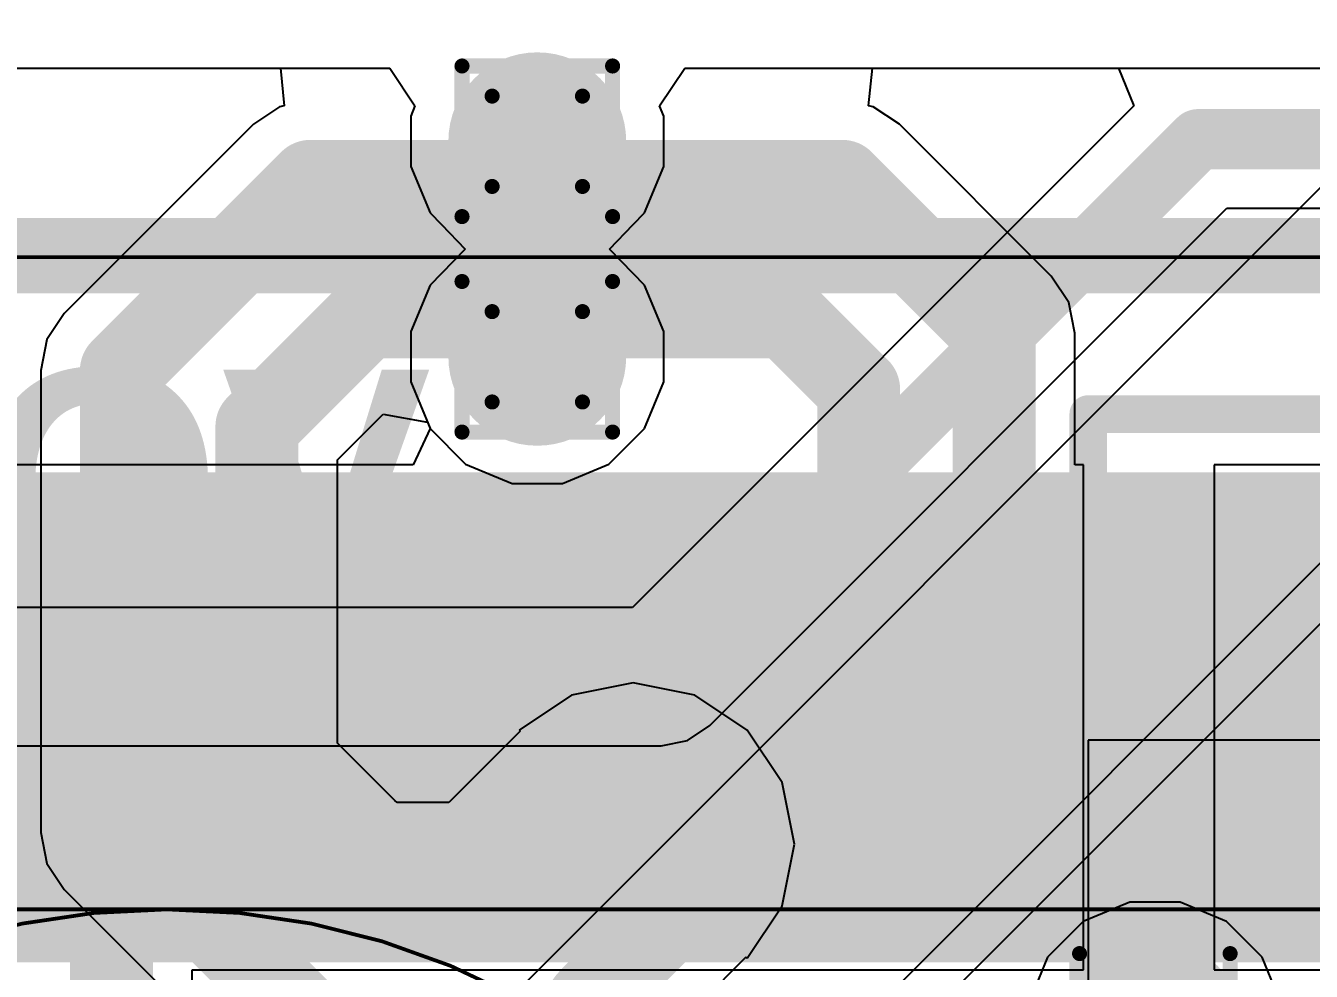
# Model space of a CAD drawing. Header units: inches. Extents: x -11 to 5433, y -4 to 5447.
# Drawn here: x 14.771 to 19.109, y 31.086 to 34.276 of the extents above; entities that cross this region are included whole.
import ezdxf

# ---------------------------------------------------------------- set-up
doc = ezdxf.new("R2010")
doc.units = ezdxf.units.IN
for name, color, linetype in [('Bottom Layer', 5, 'Continuous'), ('Bottom Overlay', 54, 'Continuous'), ('Bottom Solder', 6, 'Continuous'), ('Drill Drawing', 1, 'Continuous'), ('Ground', 16, 'Continuous'), ('Mechanical 4', 56, 'Continuous'), ('Power', 76, 'Continuous'), ('Top Layer', 1, 'Continuous'), ('Top Paste', 8, 'Continuous'), ('Top Solder', 216, 'Continuous'), ('Via Holes', 16, 'Continuous')]:
    doc.layers.add(name, color=color, linetype=linetype)
doc.styles.add('Arial_Bold', font='', dxfattribs={"height": 0.2})
doc.styles.get('Arial_Bold').set_extended_font_data('Arial', bold=True)

# ---------------------------------------------------------------- blocks, each defined once
blk = doc.blocks.new('BL_R8812AF1_B_23')
at = {"layer": 'Bottom Overlay'}
for points in [[(-13.4999984, -8.90000252, 0.127, 0.127, 0), (-13.4999984, -6.84583086, 0.127, 0.127, 0)], [(13.50000094, -8.90000252, 0.127, 0.127, 0), (-13.4999984, -8.90000252, 0.127, 0.127, 0)]]:
    blk.add_lwpolyline(points, format="xyseb", dxfattribs=at)
blk.add_lwpolyline([(-13.5317484, -8.90000252, 0.0635, 0.0635, 1), (-13.4682484, -8.90000252, 0.0635, 0.0635, 1)], format="xyseb", close=True, dxfattribs=at)
blk.add_lwpolyline([(-13.5317484, -8.90000252, 0.0635, 0.0635, 1), (-13.4682484, -8.90000252, 0.0635, 0.0635, 1)], format="xyseb", close=True, dxfattribs=at)
blk = doc.blocks.new('WQFN_30_EP_2_5_4_5__B_27')
at = {"layer": 'Bottom Solder'}
for p in [(1.03073454, -1.94628008), (0.68403724, -2.49749564)]:
    blk.add_line(p, (-5421.1859699, -5425.6862022), dxfattribs=at)
blk = doc.blocks.new('TL3340AF160QG_48')
at = {"layer": 'Top Solder'}
blk.add_line((-1.70997118, 0.37511736), (-5443.02270804, 5441.637178679999), dxfattribs=at)
blk = doc.blocks.new('QTH_030_01_L_D_A_K_TR_157')
at = {"layer": 'Top Layer'}
for points in [[(-3.90250045, -2.36100112), (-3.59749979, -2.36100112), (-3.59749979, -3.811000759999999), (-3.90250045, -3.811000759999999)], [(-3.40250145, -2.36100112), (-3.09750079, -2.36100112), (-3.09750079, -3.811000759999999), (-3.40250145, -3.811000759999999)], [(-2.90249991, -2.36100112), (-2.59749925, -2.36100112), (-2.59749925, -3.811000759999999), (-2.90249991, -3.811000759999999)], [(-2.40250091, -2.36100112), (-2.09750025, -2.36100112), (-2.09750025, -3.811000759999999), (-2.40250091, -3.811000759999999)], [(-1.90249937, -2.36100112), (-1.59749871, -2.36100112), (-1.59749871, -3.811000759999999), (-1.90249937, -3.811000759999999)], [(-1.40250037, -2.36100112), (-1.09749971, -2.36100112), (-1.09749971, -3.811000759999999), (-1.40250037, -3.811000759999999)], [(-0.90250137, -2.36100112), (-0.5975007099999999, -2.36100112), (-0.5975007099999999, -3.811000759999999), (-0.90250137, -3.811000759999999)], [(-0.40249983, -2.36100112), (-0.09749917, -2.36100112), (-0.09749917, -3.811000759999999), (-0.40249983, -3.811000759999999)], [(0.09749917, -2.36100112), (0.40249983, -2.36100112), (0.40249983, -3.811000759999999), (0.09749917, -3.811000759999999)]]:
    blk.add_hatch(color=1, dxfattribs=at).paths.add_polyline_path(points)
at = {"layer": 'Top Paste'}
for points in [[(-3.90250045, -2.36100112), (-3.59749979, -2.36100112), (-3.59749979, -3.811000759999999), (-3.90250045, -3.811000759999999)], [(-3.40250145, -2.36100112), (-3.09750079, -2.36100112), (-3.09750079, -3.811000759999999), (-3.40250145, -3.811000759999999)], [(-2.90249991, -2.36100112), (-2.59749925, -2.36100112), (-2.59749925, -3.811000759999999), (-2.90249991, -3.811000759999999)], [(-2.40250091, -2.36100112), (-2.09750025, -2.36100112), (-2.09750025, -3.811000759999999), (-2.40250091, -3.811000759999999)], [(-1.90249937, -2.36100112), (-1.59749871, -2.36100112), (-1.59749871, -3.811000759999999), (-1.90249937, -3.811000759999999)], [(-1.40250037, -2.36100112), (-1.09749971, -2.36100112), (-1.09749971, -3.811000759999999), (-1.40250037, -3.811000759999999)], [(-0.90250137, -2.36100112), (-0.5975007099999999, -2.36100112), (-0.5975007099999999, -3.811000759999999), (-0.90250137, -3.811000759999999)], [(-0.40249983, -2.36100112), (-0.09749917, -2.36100112), (-0.09749917, -3.811000759999999), (-0.40249983, -3.811000759999999)], [(0.09749917, -2.36100112), (0.40249983, -2.36100112), (0.40249983, -3.811000759999999), (0.09749917, -3.811000759999999)]]:
    blk.add_hatch(color=8, dxfattribs=at).paths.add_polyline_path(points)
at = {"layer": 'Top Solder'}
for points in [[(-4.00410045, -2.25940112), (-3.49589979, -2.25940112), (-3.49589979, -3.91260076), (-4.00410045, -3.91260076)], [(-3.504101449999999, -2.25940112), (-2.99590079, -2.25940112), (-2.99590079, -3.91260076), (-3.504101449999999, -3.91260076)], [(-3.00409991, -2.25940112), (-2.49589925, -2.25940112), (-2.49589925, -3.91260076), (-3.00409991, -3.91260076)], [(-2.50410091, -2.25940112), (-1.99590025, -2.25940112), (-1.99590025, -3.91260076), (-2.50410091, -3.91260076)], [(-2.00409937, -2.25940112), (-1.49589871, -2.25940112), (-1.49589871, -3.91260076), (-2.00409937, -3.91260076)], [(-1.50410037, -2.25940112), (-0.9958997099999999, -2.25940112), (-0.9958997099999999, -3.91260076), (-1.50410037, -3.91260076)], [(-1.00410137, -2.25940112), (-0.49590071, -2.25940112), (-0.49590071, -3.91260076), (-1.00410137, -3.91260076)], [(-0.50409983, -2.25940112), (0.00410083, -2.25940112), (0.00410083, -3.91260076), (-0.50409983, -3.91260076)], [(-0.00410083, -2.25940112), (0.50409983, -2.25940112), (0.50409983, -3.91260076), (-0.00410083, -3.91260076)], [(0.49590071, -2.25940112), (1.00410137, -2.25940112), (1.00410137, -3.91260076), (0.49590071, -3.91260076)]]:
    blk.add_hatch(color=216, dxfattribs=at).paths.add_polyline_path(points)

msp = doc.modelspace()

# ---------------------------------------------------------------- hatches: boundary and pattern name
at = {"layer": 'Bottom Layer'}
h = msp.add_hatch(color=5, dxfattribs=at)
edge = h.paths.add_edge_path()
edge.add_arc((16.49739652, 33.88605364), 0.2999994, 0, 360)
h = msp.add_hatch(color=5, dxfattribs=at)
edge = h.paths.add_edge_path()
edge.add_arc((16.49739652, 33.15905484), 0.2999994, 0, 360)
h = msp.add_hatch(color=5, dxfattribs=at)
edge = h.paths.add_edge_path()
edge.add_arc((18.5811541, 30.8917086), 0.2999994, 0, 360)
at = {"layer": 'Ground'}
h = msp.add_hatch(color=16, dxfattribs=at)
edge = h.paths.add_edge_path()
edge.add_arc((16.49739652, 33.88605364), 0.2999994, 0, 360)
h = msp.add_hatch(color=16, dxfattribs=at)
edge = h.paths.add_edge_path()
edge.add_arc((16.49739652, 33.15905484), 0.2999994, 0, 360)
h = msp.add_hatch(color=16, dxfattribs=at)
edge = h.paths.add_edge_path()
edge.add_arc((18.5811541, 30.8917086), 0.2999994, 0, 360)
at = {"layer": 'Power'}
h = msp.add_hatch(color=76, dxfattribs=at)
edge = h.paths.add_edge_path()
edge.add_arc((16.49739652, 33.88605364), 0.2999994, 0, 360)
h = msp.add_hatch(color=76, dxfattribs=at)
edge = h.paths.add_edge_path()
edge.add_arc((16.49739652, 33.15905484), 0.2999994, 0, 360)
h = msp.add_hatch(color=76, dxfattribs=at)
edge = h.paths.add_edge_path()
edge.add_arc((18.5811541, 30.8917086), 0.2999994, 0, 360)
at = {"layer": 'Top Layer'}
h = msp.add_hatch(color=1, dxfattribs=at)
edge = h.paths.add_edge_path()
edge.add_arc((16.49739652, 33.88605364), 0.2999994, 0, 360)
h = msp.add_hatch(color=1, dxfattribs=at)
edge = h.paths.add_edge_path()
edge.add_arc((16.49739652, 33.15905484), 0.2999994, 0, 360)
h = msp.add_hatch(color=1, dxfattribs=at)
edge = h.paths.add_edge_path()
edge.add_arc((18.5811541, 30.8917086), 0.2999994, 0, 360)
at = {"layer": 'Via Holes'}
h = msp.add_hatch(color=7, dxfattribs=at)
edge = h.paths.add_edge_path()
edge.add_arc((16.49739652, 33.88605364), 0.1499997, 0, 360)
h = msp.add_hatch(color=7, dxfattribs=at)
edge = h.paths.add_edge_path()
edge.add_arc((16.49739652, 33.15905484), 0.1499997, 0, 360)

# ---------------------------------------------------------------- linework, layer by layer
at = {"layer": 'Bottom Layer'}
for p, q in [((-9.92659686, 34.1324438), (15.63085012, 34.13243872)), ((15.63085012, 34.13243872), (15.64335708, 34.00543871999999)), ((16.9101262, 34.00543871999999), (16.99498506, 34.13243872)), ((16.99498506, 34.13243872), (21.5795479, 34.13243872)), ((15.62797992, 34.00238056), (15.53976064, 33.94343478)), ((15.64335708, 34.00543871999999), (15.62797992, 34.00238056)), ((16.92439592, 33.9709887), (16.9101262, 34.00543871999999)), ((16.92439592, 33.80111857999999), (16.92439592, 33.9709887)), ((15.53975556, 33.94342716), (14.90153484, 33.30520898)), ((15.53976064, 33.94343478), (15.53975556, 33.94342716)), ((16.85938716, 33.64417959999999), (16.92439592, 33.80111857999999)), ((16.82072836, 33.60552079999999), (16.85938716, 33.64417959999999)), ((16.74072852, 33.52255424), (16.82072836, 33.60552079999999)), ((16.82072836, 33.43958768), (16.74072852, 33.52255424)), ((16.85938716, 33.40092888), (16.82072836, 33.43958768)), ((16.92439592, 33.2439899), (16.85938716, 33.40092888)), ((14.90153484, 33.30520898), (14.84258906, 33.2169897)), ((16.92439592, 33.07411978), (16.92439592, 33.2439899)), ((14.84258906, 33.2169897), (14.8218906, 33.11292844)), ((14.8218906, 33.11292844), (14.8218906, 31.55395772)), ((16.85938716, 32.9171808), (16.92439592, 33.07411978)), ((15.82294016, 32.81091482), (15.9778065, 32.96578116)), ((15.9778065, 32.96578116), (16.12651588, 32.93864126)), ((16.12651588, 32.93864126), (16.13540588, 32.9171808)), ((16.13540588, 32.9171808), (16.25552248, 32.7970642)), ((16.73927056, 32.7970642), (16.85938716, 32.9171808)), ((15.82294016, 31.8559688), (15.82294016, 32.81091482)), ((16.25552248, 32.7970642), (16.41246146, 32.73205544)), ((16.58233158, 32.73205544), (16.73927056, 32.7970642)), ((16.41246146, 32.73205544), (16.58233158, 32.73205544)), ((16.82104078, 32.05916626), (16.61291826, 32.01776934)), ((17.0291633, 32.01776934), (16.82104078, 32.05916626)), ((16.61291826, 32.01776934), (16.43647716, 31.89988032)), ((17.2055917, 31.89988794), (17.0291633, 32.01776934)), ((16.44016778, 31.896177), (16.19905828, 31.65507004)), ((16.43647716, 31.89988032), (16.43647208, 31.8998727)), ((16.43647208, 31.8998727), (16.44016778, 31.896177)), ((17.20559678, 31.89989048), (17.2055917, 31.89988794)), ((17.20560694, 31.89987778), (17.20559678, 31.89989048)), ((17.2056044, 31.89987524), (17.20560694, 31.89987778)), ((17.32349342, 31.72343922), (17.2056044, 31.89987524)), ((16.01635862, 31.6625478), (15.82294016, 31.8559688)), ((36.18745112, 31.8658494), (18.35654698, 31.8658494)), ((18.35654698, 31.8658494), (18.35654698, 6.76105074)), ((21.5795479, 31.8658494), (18.35654698, 31.8658494)), ((18.35654698, 31.8658494), (18.35654698, 29.48830018)), ((17.36489034, 31.5153167), (17.32349342, 31.72343922)), ((16.02477364, 31.65507004), (16.01635862, 31.6625478)), ((16.19905828, 31.65507004), (16.02477364, 31.65507004)), ((14.8218906, 31.55395772), (14.84258906, 31.44989646)), ((17.32349342, 31.30719418), (17.36489034, 31.5153167)), ((14.84258906, 31.44989646), (14.90153484, 31.36167718)), ((14.90153484, 31.36167718), (18.15554662, 28.1076654)), ((17.20559932, 31.13075816), (17.32349342, 31.30719418)), ((16.95882562, 30.89137078), (17.20190616, 31.13445132)), ((17.20190616, 31.13445132), (17.20559932, 31.13075816))]:
    msp.add_line(p, q, dxfattribs=at)
for points in [[(16.36249712, 33.75115424, 0.2794, 0.2794, 0), (16.49739652, 33.88605364, 0.2794, 0.2794, 0)], [(15.09381538, 33.11292844, 0.2794, 0.2794, 0), (15.73204118, 33.75115424, 0.2794, 0.2794, 0)], [(15.73204118, 33.75115424, 0.2794, 0.2794, 0), (16.36249712, 33.75115424, 0.2794, 0.2794, 0)], [(15.55101538, 32.92355112, 0.2794, 0.2794, 0), (15.9214185, 33.29395424, 0.2794, 0.2794, 0)], [(15.9214185, 33.29395424, 0.2794, 0.2794, 0), (16.36249712, 33.29395424, 0.2794, 0.2794, 0)], [(16.36249712, 33.29395424, 0.2794, 0.2794, 0), (16.49739652, 33.15905484, 0.2794, 0.2794, 0)], [(15.09381538, 31.55395772, 0.2794, 0.2794, 0), (15.09381538, 33.11292844, 0.2794, 0.2794, 0)], [(15.55101538, 31.98478236, 0.2794, 0.2794, 0), (15.55101538, 32.92355112, 0.2794, 0.2794, 0)], [(15.55101538, 31.74333504, 0.2794, 0.2794, 0), (15.55101538, 31.98478236, 0.2794, 0.2794, 0)], [(15.55101538, 31.74333504, 0.2794, 0.2794, 0), (15.91388232, 31.38046556, 0.2794, 0.2794, 0)], [(16.6324534, 31.70390154, 0.2794, 0.2794, -0.4142115899100199), (17.00962308, 31.70390408, 0.2794, 0.2794, 0)], [(16.30901488, 31.38046556, 0.2794, 0.2794, 0), (16.6324534, 31.70390154, 0.2794, 0.2794, 0)], [(17.00962308, 31.70390408, 0.2794, 0.2794, 0), (17.00962562, 31.70390154, 0.2794, 0.2794, 0)], [(17.00962562, 31.70390154, 0.2794, 0.2794, -0.4142135623730951), (17.00962562, 31.32673186, 0.2794, 0.2794, 0)], [(15.09381538, 31.55395772, 0.2794, 0.2794, 0), (18.34782716, 28.29994594, 0.2794, 0.2794, 0)], [(15.91387978, 31.38046302, 0.2794, 0.2794, 0), (15.91388232, 31.38046556, 0.2794, 0.2794, 0)], [(16.30901488, 31.38046556, 0.2794, 0.2794, -0.414217327943648), (15.91388232, 31.38046556, 0.2794, 0.2794, 0)], [(16.6861871, 31.00329334, 0.2794, 0.2794, 0), (17.00962562, 31.32673186, 0.2794, 0.2794, 0)], [(16.6861871, 30.60816078, 0.2794, 0.2794, -0.4142173279436481), (16.6861871, 31.00329334, 0.2794, 0.2794, 0)]]:
    msp.add_lwpolyline(points, format="xyseb", dxfattribs=at)
for points in [[(16.42754652, 33.88605364, 0.1397, 0.1397, 1), (16.56724652, 33.88605364, 0.1397, 0.1397, 1)], [(15.66219118, 33.75115424, 0.1397, 0.1397, 1), (15.80189118, 33.75115424, 0.1397, 0.1397, 1)], [(15.66219118, 33.75115424, 0.1397, 0.1397, 1), (15.80189118, 33.75115424, 0.1397, 0.1397, 1)], [(16.29264712, 33.75115424, 0.1397, 0.1397, 1), (16.43234712, 33.75115424, 0.1397, 0.1397, 1)], [(16.29264712, 33.75115424, 0.1397, 0.1397, 1), (16.43234712, 33.75115424, 0.1397, 0.1397, 1)], [(15.8515685, 33.29395424, 0.1397, 0.1397, 1), (15.9912685, 33.29395424, 0.1397, 0.1397, 1)], [(15.8515685, 33.29395424, 0.1397, 0.1397, 1), (15.9912685, 33.29395424, 0.1397, 0.1397, 1)], [(16.29264712, 33.29395424, 0.1397, 0.1397, 1), (16.43234712, 33.29395424, 0.1397, 0.1397, 1)], [(16.29264712, 33.29395424, 0.1397, 0.1397, 1), (16.43234712, 33.29395424, 0.1397, 0.1397, 1)], [(16.42754652, 33.15905484, 0.1397, 0.1397, 1), (16.56724652, 33.15905484, 0.1397, 0.1397, 1)], [(15.02396538, 33.11292844, 0.1397, 0.1397, 1), (15.16366538, 33.11292844, 0.1397, 0.1397, 1)], [(15.02396538, 33.11292844, 0.1397, 0.1397, 1), (15.16366538, 33.11292844, 0.1397, 0.1397, 1)], [(15.48116538, 32.92355112, 0.1397, 0.1397, 1), (15.62086538, 32.92355112, 0.1397, 0.1397, 1)], [(15.48116538, 32.92355112, 0.1397, 0.1397, 1), (15.62086538, 32.92355112, 0.1397, 0.1397, 1)], [(15.48116538, 31.98478236, 0.1397, 0.1397, 1), (15.62086538, 31.98478236, 0.1397, 0.1397, 1)], [(15.48116538, 31.98478236, 0.1397, 0.1397, 1), (15.62086538, 31.98478236, 0.1397, 0.1397, 1)], [(15.48116538, 31.74333504, 0.1397, 0.1397, 1), (15.62086538, 31.74333504, 0.1397, 0.1397, 1)], [(15.48116538, 31.74333504, 0.1397, 0.1397, 1), (15.62086538, 31.74333504, 0.1397, 0.1397, 1)], [(16.5626034, 31.70390154, 0.1397, 0.1397, 1), (16.7023034, 31.70390154, 0.1397, 0.1397, 1)], [(16.5626034, 31.70390154, 0.1397, 0.1397, 1), (16.7023034, 31.70390154, 0.1397, 0.1397, 1)], [(16.93977308, 31.70390408, 0.1397, 0.1397, 1), (17.07947308, 31.70390408, 0.1397, 0.1397, 1)], [(16.93977308, 31.70390408, 0.1397, 0.1397, 1), (17.07947308, 31.70390408, 0.1397, 0.1397, 1)], [(16.93977562, 31.70390154, 0.1397, 0.1397, 1), (17.07947562, 31.70390154, 0.1397, 0.1397, 1)], [(16.93977562, 31.70390154, 0.1397, 0.1397, 1), (17.07947562, 31.70390154, 0.1397, 0.1397, 1)], [(15.02396538, 31.55395772, 0.1397, 0.1397, 1), (15.16366538, 31.55395772, 0.1397, 0.1397, 1)], [(15.02396538, 31.55395772, 0.1397, 0.1397, 1), (15.16366538, 31.55395772, 0.1397, 0.1397, 1)], [(15.84402978, 31.38046302, 0.1397, 0.1397, 1), (15.98372978, 31.38046302, 0.1397, 0.1397, 1)], [(15.84403232, 31.38046556, 0.1397, 0.1397, 1), (15.98373232, 31.38046556, 0.1397, 0.1397, 1)], [(15.84403232, 31.38046556, 0.1397, 0.1397, 1), (15.98373232, 31.38046556, 0.1397, 0.1397, 1)], [(15.84403232, 31.38046556, 0.1397, 0.1397, 1), (15.98373232, 31.38046556, 0.1397, 0.1397, 1)], [(16.23916488, 31.38046556, 0.1397, 0.1397, 1), (16.37886488, 31.38046556, 0.1397, 0.1397, 1)], [(16.23916488, 31.38046556, 0.1397, 0.1397, 1), (16.37886488, 31.38046556, 0.1397, 0.1397, 1)], [(16.93977562, 31.32673186, 0.1397, 0.1397, 1), (17.07947562, 31.32673186, 0.1397, 0.1397, 1)], [(16.93977562, 31.32673186, 0.1397, 0.1397, 1), (17.07947562, 31.32673186, 0.1397, 0.1397, 1)], [(16.6163371, 31.00329334, 0.1397, 0.1397, 1), (16.7560371, 31.00329334, 0.1397, 0.1397, 1)], [(16.6163371, 31.00329334, 0.1397, 0.1397, 1), (16.7560371, 31.00329334, 0.1397, 0.1397, 1)]]:
    msp.add_lwpolyline(points, format="xyseb", close=True, dxfattribs=at)
at = {"layer": 'Drill Drawing'}
for points in [[(16.24339652, 34.14005364, 0.0508, 0.0508, 0), (16.75139652, 34.14005364, 0.0508, 0.0508, 0)], [(16.24339652, 33.63205364, 0.0508, 0.0508, 0), (16.24339652, 34.14005364, 0.0508, 0.0508, 0)], [(16.75139652, 33.63205364, 0.0508, 0.0508, 0), (16.75139652, 34.14005364, 0.0508, 0.0508, 0)], [(16.34499652, 34.03845364, 0.0508, 0.0508, 0), (16.64979652, 34.03845364, 0.0508, 0.0508, 0)], [(16.34499652, 33.73365364, 0.0508, 0.0508, 0), (16.34499652, 34.03845364, 0.0508, 0.0508, 0)], [(16.64979652, 33.73365364, 0.0508, 0.0508, 0), (16.64979652, 34.03845364, 0.0508, 0.0508, 0)], [(16.34499652, 33.73365364, 0.0508, 0.0508, 0), (16.64979652, 33.73365364, 0.0508, 0.0508, 0)], [(16.24339652, 33.63205364, 0.0508, 0.0508, 0), (16.75139652, 33.63205364, 0.0508, 0.0508, 0)], [(16.24339652, 33.41305483999999, 0.0508, 0.0508, 0), (16.75139652, 33.41305483999999, 0.0508, 0.0508, 0)], [(16.24339652, 32.90505484, 0.0508, 0.0508, 0), (16.24339652, 33.41305483999999, 0.0508, 0.0508, 0)], [(16.75139652, 32.90505484, 0.0508, 0.0508, 0), (16.75139652, 33.41305483999999, 0.0508, 0.0508, 0)], [(16.34499652, 33.31145484, 0.0508, 0.0508, 0), (16.64979652, 33.31145484, 0.0508, 0.0508, 0)], [(16.34499652, 33.00665484, 0.0508, 0.0508, 0), (16.34499652, 33.31145484, 0.0508, 0.0508, 0)], [(16.64979652, 33.00665484, 0.0508, 0.0508, 0), (16.64979652, 33.31145484, 0.0508, 0.0508, 0)], [(16.34499652, 33.00665484, 0.0508, 0.0508, 0), (16.64979652, 33.00665484, 0.0508, 0.0508, 0)], [(16.24339652, 32.90505484, 0.0508, 0.0508, 0), (16.75139652, 32.90505484, 0.0508, 0.0508, 0)], [(18.3271541, 31.1457086, 0.0508, 0.0508, 0), (18.8351541, 31.1457086, 0.0508, 0.0508, 0)], [(18.3271541, 30.6377086, 0.0508, 0.0508, 0), (18.3271541, 31.1457086, 0.0508, 0.0508, 0)], [(18.8351541, 30.6377086, 0.0508, 0.0508, 0), (18.8351541, 31.1457086, 0.0508, 0.0508, 0)]]:
    msp.add_lwpolyline(points, format="xyseb", dxfattribs=at)
for points in [[(16.23069652, 34.14005364, 0.0254, 0.0254, 1), (16.25609652, 34.14005364, 0.0254, 0.0254, 1)], [(16.23069652, 34.14005364, 0.0254, 0.0254, 1), (16.25609652, 34.14005364, 0.0254, 0.0254, 1)], [(16.73869652, 34.14005364, 0.0254, 0.0254, 1), (16.76409652, 34.14005364, 0.0254, 0.0254, 1)], [(16.73869652, 34.14005364, 0.0254, 0.0254, 1), (16.76409652, 34.14005364, 0.0254, 0.0254, 1)], [(16.33229652, 34.03845364, 0.0254, 0.0254, 1), (16.35769652, 34.03845364, 0.0254, 0.0254, 1)], [(16.33229652, 34.03845364, 0.0254, 0.0254, 1), (16.35769652, 34.03845364, 0.0254, 0.0254, 1)], [(16.63709652, 34.03845364, 0.0254, 0.0254, 1), (16.66249652, 34.03845364, 0.0254, 0.0254, 1)], [(16.63709652, 34.03845364, 0.0254, 0.0254, 1), (16.66249652, 34.03845364, 0.0254, 0.0254, 1)], [(16.33229652, 33.73365364, 0.0254, 0.0254, 1), (16.35769652, 33.73365364, 0.0254, 0.0254, 1)], [(16.33229652, 33.73365364, 0.0254, 0.0254, 1), (16.35769652, 33.73365364, 0.0254, 0.0254, 1)], [(16.63709652, 33.73365364, 0.0254, 0.0254, 1), (16.66249652, 33.73365364, 0.0254, 0.0254, 1)], [(16.63709652, 33.73365364, 0.0254, 0.0254, 1), (16.66249652, 33.73365364, 0.0254, 0.0254, 1)], [(16.23069652, 33.63205364, 0.0254, 0.0254, 1), (16.25609652, 33.63205364, 0.0254, 0.0254, 1)], [(16.23069652, 33.63205364, 0.0254, 0.0254, 1), (16.25609652, 33.63205364, 0.0254, 0.0254, 1)], [(16.73869652, 33.63205364, 0.0254, 0.0254, 1), (16.76409652, 33.63205364, 0.0254, 0.0254, 1)], [(16.73869652, 33.63205364, 0.0254, 0.0254, 1), (16.76409652, 33.63205364, 0.0254, 0.0254, 1)], [(16.23069652, 33.41305483999999, 0.0254, 0.0254, 1), (16.25609652, 33.41305483999999, 0.0254, 0.0254, 1)], [(16.23069652, 33.41305483999999, 0.0254, 0.0254, 1), (16.25609652, 33.41305483999999, 0.0254, 0.0254, 1)], [(16.73869652, 33.41305483999999, 0.0254, 0.0254, 1), (16.76409652, 33.41305483999999, 0.0254, 0.0254, 1)], [(16.73869652, 33.41305483999999, 0.0254, 0.0254, 1), (16.76409652, 33.41305483999999, 0.0254, 0.0254, 1)], [(16.33229652, 33.31145484, 0.0254, 0.0254, 1), (16.35769652, 33.31145484, 0.0254, 0.0254, 1)], [(16.33229652, 33.31145484, 0.0254, 0.0254, 1), (16.35769652, 33.31145484, 0.0254, 0.0254, 1)], [(16.63709652, 33.31145484, 0.0254, 0.0254, 1), (16.66249652, 33.31145484, 0.0254, 0.0254, 1)], [(16.63709652, 33.31145484, 0.0254, 0.0254, 1), (16.66249652, 33.31145484, 0.0254, 0.0254, 1)], [(16.33229652, 33.00665484, 0.0254, 0.0254, 1), (16.35769652, 33.00665484, 0.0254, 0.0254, 1)], [(16.33229652, 33.00665484, 0.0254, 0.0254, 1), (16.35769652, 33.00665484, 0.0254, 0.0254, 1)], [(16.63709652, 33.00665484, 0.0254, 0.0254, 1), (16.66249652, 33.00665484, 0.0254, 0.0254, 1)], [(16.63709652, 33.00665484, 0.0254, 0.0254, 1), (16.66249652, 33.00665484, 0.0254, 0.0254, 1)], [(16.23069652, 32.90505484, 0.0254, 0.0254, 1), (16.25609652, 32.90505484, 0.0254, 0.0254, 1)], [(16.23069652, 32.90505484, 0.0254, 0.0254, 1), (16.25609652, 32.90505484, 0.0254, 0.0254, 1)], [(16.73869652, 32.90505484, 0.0254, 0.0254, 1), (16.76409652, 32.90505484, 0.0254, 0.0254, 1)], [(16.73869652, 32.90505484, 0.0254, 0.0254, 1), (16.76409652, 32.90505484, 0.0254, 0.0254, 1)], [(18.3144541, 31.1457086, 0.0254, 0.0254, 1), (18.3398541, 31.1457086, 0.0254, 0.0254, 1)], [(18.3144541, 31.1457086, 0.0254, 0.0254, 1), (18.3398541, 31.1457086, 0.0254, 0.0254, 1)], [(18.8224541, 31.1457086, 0.0254, 0.0254, 1), (18.8478541, 31.1457086, 0.0254, 0.0254, 1)], [(18.8224541, 31.1457086, 0.0254, 0.0254, 1), (18.8478541, 31.1457086, 0.0254, 0.0254, 1)]]:
    msp.add_lwpolyline(points, format="xyseb", close=True, dxfattribs=at)
at = {"layer": 'Ground'}
for p, q in [((-9.92659686, 34.1324438), (15.99980798, 34.13243872)), ((15.99980798, 34.13243872), (16.08466684, 34.00543871999999)), ((16.9101262, 34.00543871999999), (16.99498506, 34.13243872)), ((16.99498506, 34.13243872), (18.4579387, 34.13243872)), ((18.4579387, 34.13243872), (18.51054464, 34.00543871999999)), ((16.08466684, 34.00543871999999), (16.07039712, 33.9709887)), ((16.07039712, 33.9709887), (16.07039712, 33.80111857999999)), ((18.51054464, 34.00543871999999), (16.81838394, 32.31327802)), ((16.92439592, 33.9709887), (16.9101262, 34.00543871999999)), ((16.92439592, 33.80111857999999), (16.92439592, 33.9709887)), ((16.07039712, 33.80111857999999), (16.13540588, 33.64417959999999)), ((16.85938716, 33.64417959999999), (16.92439592, 33.80111857999999)), ((16.13540588, 33.64417959999999), (16.17406468, 33.60552079999999)), ((16.82072836, 33.60552079999999), (16.85938716, 33.64417959999999)), ((17.07973724, 31.91538956), (18.82438704, 33.66003936)), ((18.82438704, 33.66003936), (32.0851022, 33.66003936)), ((16.17406468, 33.60552079999999), (16.25406452, 33.52255424)), ((16.74072852, 33.52255424), (16.82072836, 33.60552079999999)), ((16.25406452, 33.52255424), (16.17406468, 33.43958768)), ((16.82072836, 33.43958768), (16.74072852, 33.52255424)), ((16.13540588, 33.40092888), (16.07039712, 33.2439899)), ((16.17406468, 33.43958768), (16.13540588, 33.40092888)), ((16.85938716, 33.40092888), (16.82072836, 33.43958768)), ((16.92439592, 33.2439899), (16.85938716, 33.40092888)), ((16.07039712, 33.2439899), (16.07039712, 33.07411978)), ((16.92439592, 33.07411978), (16.92439592, 33.2439899)), ((16.07039712, 33.07411978), (16.13540588, 32.9171808)), ((16.85938716, 32.9171808), (16.92439592, 33.07411978)), ((16.13540588, 32.9171808), (16.25552248, 32.7970642)), ((16.73927056, 32.7970642), (16.85938716, 32.9171808)), ((16.25552248, 32.7970642), (16.41246146, 32.73205544)), ((16.58233158, 32.73205544), (16.73927056, 32.7970642)), ((16.41246146, 32.73205544), (16.58233158, 32.73205544)), ((16.81838394, 32.31327802), (6.537832999999999, 32.31327802)), ((17.00412144, 31.86486388), (17.07973724, 31.91538956)), ((6.537832999999999, 31.84712198), (16.9149268, 31.84712198)), ((16.9149268, 31.84712198), (17.00412144, 31.86486388))]:
    msp.add_line(p, q, dxfattribs=at)
for points in [[(16.9149268, 32.0802, 0.2032, 0.2032, 0), (18.72784418, 33.89311737999999, 0.2032, 0.2032, 0)], [(18.72784418, 33.89311737999999, 0.2032, 0.2032, 0), (32.0851022, 33.89311737999999, 0.2032, 0.2032, 0)], [(6.172199999999999, 32.0802, 0.2032, 0.2032, 0), (16.9149268, 32.0802, 0.2032, 0.2032, 0)]]:
    msp.add_lwpolyline(points, format="xyseb", dxfattribs=at)
for points in [[(18.67704418, 33.89311737999999, 0.1016, 0.1016, 1), (18.77864418, 33.89311737999999, 0.1016, 0.1016, 1)], [(18.67704418, 33.89311737999999, 0.1016, 0.1016, 1), (18.77864418, 33.89311737999999, 0.1016, 0.1016, 1)], [(16.8641268, 32.0802, 0.1016, 0.1016, 1), (16.9657268, 32.0802, 0.1016, 0.1016, 1)], [(16.8641268, 32.0802, 0.1016, 0.1016, 1), (16.9657268, 32.0802, 0.1016, 0.1016, 1)]]:
    msp.add_lwpolyline(points, format="xyseb", close=True, dxfattribs=at)
at = {"layer": 'Mechanical 4'}
for points in [[(-2.50000008, 33.49999904, 0.254, 0.254, 0), (67.49999962, 33.49999904, 0.254, 0.254, 0)], [(-2.50279916, 33.49497492, 0.0127, 0.0127, 0), (67.49720054, 33.49497492, 0.0127, 0.0127, 0)], [(4.3523535, 31.2949463, 0.0127, 0.0127, 0), (26.1424547, 31.2949463, 0.0127, 0.0127, 0)]]:
    msp.add_lwpolyline(points, format="xyseb", dxfattribs=at)
msp.add_lwpolyline([(17.74740418, 28.79494622, 0.0127, 0.0127, 1), (12.74740402, 28.79494622, 0.0127, 0.0127, 1)], format="xyseb", close=True, dxfattribs=at)
at = {"layer": 'Power'}
for p, q in [((0.8989948999999999, 34.13244126), (15.99980798, 34.13243872)), ((15.99980798, 34.13243872), (16.08466684, 34.00543871999999)), ((16.9101262, 34.00543871999999), (16.99498506, 34.13243872)), ((16.99498506, 34.13243872), (45.86450822, 34.13243364)), ((16.08466684, 34.00543871999999), (16.07039712, 33.9709887)), ((16.07039712, 33.9709887), (16.07039712, 33.80111857999999)), ((16.92439592, 33.9709887), (16.9101262, 34.00543871999999)), ((16.92439592, 33.80111857999999), (16.92439592, 33.9709887)), ((16.07039712, 33.80111857999999), (16.13540588, 33.64417959999999)), ((16.85938716, 33.64417959999999), (16.92439592, 33.80111857999999)), ((16.13540588, 33.64417959999999), (16.17406468, 33.60552079999999)), ((16.82072836, 33.60552079999999), (16.85938716, 33.64417959999999)), ((16.17406468, 33.60552079999999), (16.25406452, 33.52255424)), ((16.74072852, 33.52255424), (16.82072836, 33.60552079999999)), ((16.25406452, 33.52255424), (16.17406468, 33.43958768)), ((16.82072836, 33.43958768), (16.74072852, 33.52255424)), ((16.13540588, 33.40092888), (16.07039712, 33.2439899)), ((16.17406468, 33.43958768), (16.13540588, 33.40092888)), ((16.85938716, 33.40092888), (16.82072836, 33.43958768)), ((16.92439592, 33.2439899), (16.85938716, 33.40092888)), ((16.07039712, 33.2439899), (16.07039712, 33.07411978)), ((16.92439592, 33.07411978), (16.92439592, 33.2439899)), ((16.07039712, 33.07411978), (16.13540588, 32.9171808)), ((16.85938716, 32.9171808), (16.92439592, 33.07411978)), ((16.13540588, 32.9171808), (16.25552248, 32.7970642)), ((16.73927056, 32.7970642), (16.85938716, 32.9171808)), ((16.25552248, 32.7970642), (16.41246146, 32.73205544)), ((16.58233158, 32.73205544), (16.73927056, 32.7970642)), ((16.41246146, 32.73205544), (16.58233158, 32.73205544)), ((18.49621904, 31.318708), (18.33928006, 31.25369924)), ((18.66608916, 31.318708), (18.49621904, 31.318708)), ((18.82302814, 31.25369924), (18.66608916, 31.318708)), ((18.33928006, 31.25369924), (18.21916346, 31.13358264)), ((18.94314474, 31.13358264), (18.82302814, 31.25369924)), ((18.21916346, 31.13358264), (18.1541547, 30.97664366)), ((19.0081535, 30.97664366), (18.94314474, 31.13358264))]:
    msp.add_line(p, q, dxfattribs=at)
at = {"layer": 'Top Layer'}
for p, q in [((-9.92659686, 34.1324438), (15.99980798, 34.13243872)), ((15.99980798, 34.13243872), (16.08466684, 34.00543871999999)), ((17.61541054, 34.00543871999999), (17.6279175, 34.13243872)), ((17.6279175, 34.13243872), (34.8643448, 34.13243618)), ((16.08466684, 34.00543871999999), (16.07039712, 33.9709887)), ((16.07039712, 33.9709887), (16.07039712, 33.80111857999999)), ((17.63078516, 34.00238056), (17.61541054, 34.00543871999999)), ((17.71900444, 33.94343478), (17.63078516, 34.00238056)), ((18.2314723, 33.43096438), (17.71900444, 33.94343478)), ((16.07039712, 33.80111857999999), (16.13540588, 33.64417959999999)), ((16.13540588, 33.64417959999999), (16.17406468, 33.60552079999999)), ((16.17406468, 33.60552079999999), (16.25406452, 33.52255424)), ((16.25406452, 33.52255424), (16.17406468, 33.43958768)), ((16.13540588, 33.40092888), (16.07039712, 33.2439899)), ((16.17406468, 33.43958768), (16.13540588, 33.40092888)), ((18.23147992, 33.4309593), (18.2314723, 33.43096438)), ((18.2904257, 33.34274002), (18.23147992, 33.4309593)), ((18.3111267, 33.23867876), (18.2904257, 33.34274002)), ((16.07039712, 33.2439899), (16.07039712, 33.07411978)), ((18.31112416, 33.23866606), (18.3111267, 33.23867876)), ((18.31112416, 32.79474772), (18.31112416, 33.23866606)), ((16.07039712, 33.07411978), (16.13540588, 32.91718334)), ((16.13540588, 32.91718334), (16.07823302, 32.79474772)), ((16.07823302, 32.79474772), (14.2810992, 32.79474772)), ((18.34009794, 32.79474772), (18.31112416, 32.79474772)), ((18.34009794, 31.09074808), (18.34009794, 32.79474772)), ((20.34009902, 32.79474772), (18.78110036, 32.79474772)), ((18.78110036, 32.79474772), (18.78110036, 31.09074808)), ((15.33252458, 30.74623264), (15.33252458, 31.09074808)), ((15.33252458, 31.09074808), (18.34009794, 31.09074808)), ((18.78110036, 31.09074808), (19.31007568, 31.09074808))]:
    msp.add_line(p, q, dxfattribs=at)
for points in [[(16.49739652, 33.88605364, 0.2794, 0.2794, 0), (16.63229592, 33.75115424, 0.2794, 0.2794, 0)], [(16.63229592, 33.75115424, 0.2794, 0.2794, 0), (17.5267239, 33.75115424, 0.2794, 0.2794, 0)], [(17.5267239, 33.75115424, 0.2794, 0.2794, 0), (18.03919938, 33.23867876, 0.2794, 0.2794, 0)], [(16.49739652, 33.15905484, 0.2794, 0.2794, 0), (16.63229592, 33.29395424, 0.2794, 0.2794, 0)], [(16.63229592, 33.29395424, 0.2794, 0.2794, 0), (17.33734658, 33.29395424, 0.2794, 0.2794, 0)], [(17.33734658, 33.29395424, 0.2794, 0.2794, 0), (17.58199938, 33.04930143999999, 0.2794, 0.2794, 0)], [(18.03919938, 31.9641474, 0.2794, 0.2794, 0), (18.03919938, 33.23867876, 0.2794, 0.2794, 0)], [(17.58199938, 31.9641474, 0.2794, 0.2794, 0), (17.58199938, 33.04930143999999, 0.2794, 0.2794, 0)], [(17.56059988, 31.9427479, 0.2794, 0.2794, 0), (17.58199938, 31.9641474, 0.2794, 0.2794, 0)], [(18.03919938, 31.9641474, 0.2794, 0.2794, 0), (18.06059888, 31.9427479, 0.2794, 0.2794, 0)], [(15.0605998, 30.74621994, 0.2794, 0.2794, 0), (15.0605998, 31.9427479, 0.2794, 0.2794, 0)]]:
    msp.add_lwpolyline(points, format="xyseb", dxfattribs=at)
for points in [[(16.42754652, 33.88605364, 0.1397, 0.1397, 1), (16.56724652, 33.88605364, 0.1397, 0.1397, 1)], [(16.56244592, 33.75115424, 0.1397, 0.1397, 1), (16.70214592, 33.75115424, 0.1397, 0.1397, 1)], [(16.56244592, 33.75115424, 0.1397, 0.1397, 1), (16.70214592, 33.75115424, 0.1397, 0.1397, 1)], [(17.4568739, 33.75115424, 0.1397, 0.1397, 1), (17.5965739, 33.75115424, 0.1397, 0.1397, 1)], [(17.4568739, 33.75115424, 0.1397, 0.1397, 1), (17.5965739, 33.75115424, 0.1397, 0.1397, 1)], [(16.56244592, 33.29395424, 0.1397, 0.1397, 1), (16.70214592, 33.29395424, 0.1397, 0.1397, 1)], [(16.56244592, 33.29395424, 0.1397, 0.1397, 1), (16.70214592, 33.29395424, 0.1397, 0.1397, 1)], [(17.26749658, 33.29395424, 0.1397, 0.1397, 1), (17.40719658, 33.29395424, 0.1397, 0.1397, 1)], [(17.26749658, 33.29395424, 0.1397, 0.1397, 1), (17.40719658, 33.29395424, 0.1397, 0.1397, 1)], [(17.96934938, 33.23867876, 0.1397, 0.1397, 1), (18.10904938, 33.23867876, 0.1397, 0.1397, 1)], [(17.96934938, 33.23867876, 0.1397, 0.1397, 1), (18.10904938, 33.23867876, 0.1397, 0.1397, 1)], [(16.42754652, 33.15905484, 0.1397, 0.1397, 1), (16.56724652, 33.15905484, 0.1397, 0.1397, 1)], [(17.51214938, 33.04930143999999, 0.1397, 0.1397, 1), (17.65184938, 33.04930143999999, 0.1397, 0.1397, 1)], [(17.51214938, 33.04930143999999, 0.1397, 0.1397, 1), (17.65184938, 33.04930143999999, 0.1397, 0.1397, 1)], [(17.51214938, 31.9641474, 0.1397, 0.1397, 1), (17.65184938, 31.9641474, 0.1397, 0.1397, 1)], [(17.51214938, 31.9641474, 0.1397, 0.1397, 1), (17.65184938, 31.9641474, 0.1397, 0.1397, 1)], [(17.96934938, 31.9641474, 0.1397, 0.1397, 1), (18.10904938, 31.9641474, 0.1397, 0.1397, 1)], [(17.96934938, 31.9641474, 0.1397, 0.1397, 1), (18.10904938, 31.9641474, 0.1397, 0.1397, 1)], [(14.9907498, 31.9427479, 0.1397, 0.1397, 1), (15.1304498, 31.9427479, 0.1397, 0.1397, 1)], [(17.49074988, 31.9427479, 0.1397, 0.1397, 1), (17.63044988, 31.9427479, 0.1397, 0.1397, 1)], [(17.99074888, 31.9427479, 0.1397, 0.1397, 1), (18.13044888, 31.9427479, 0.1397, 0.1397, 1)]]:
    msp.add_lwpolyline(points, format="xyseb", close=True, dxfattribs=at)

# ---------------------------------------------------------------- block references
for name, p, rotation in [('TL3340AF160QG_48', (-8.78504466, 4.4704), 270), ('WQFN_30_EP_2_5_4_5__B_27', (11.66616412, 21.80690584), 180), ('BL_R8812AF1_B_23', (27.2565495, 19.46585134), 270), ('QTH_030_01_L_D_A_K_TR_157', (15.3105993, 28.85674696), 180)]:
    msp.add_blockref(name, p, dxfattribs=dict(rotation=rotation))

# ---------------------------------------------------------------- texts
at = {"layer": 'Bottom Overlay', "style": 'Arial_Bold', "text_generation_flag": 2}
for s, p in [('VOXL EN', (16.14013028, 32.35409328)), ('BUCK', (16.14013028, 31.67534686))]:
    msp.add_text(s, height=0.7619999999999999, rotation=360, dxfattribs=at).set_placement(p)

doc.saveas('drawing.dxf')
